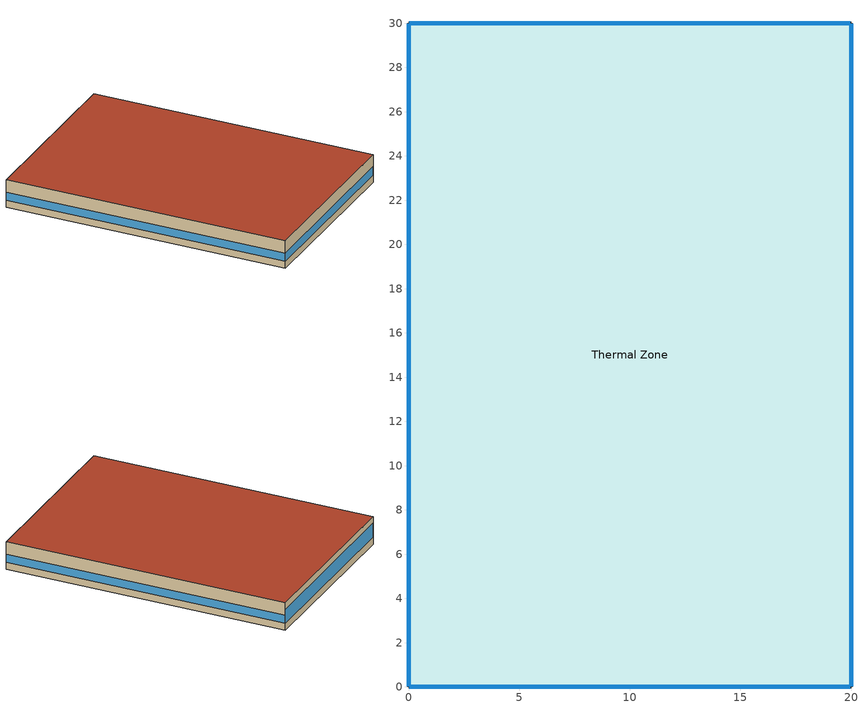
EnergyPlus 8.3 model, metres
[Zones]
Thermal Zone
 floor ground (Slab-on-Grade Construction): 20,30 20,0 0,0 0,30 z0
 wall outside (Wall Construction): 0,30 0,0 20,0 20,30 0,30 z0:3
 window (Window Construction): 0,29.97 0,0.03 / 20,0.03 20,29.97 / 0.03,0 19.97,0 z0.76:1.66; 19.97,30 0.03,30 z0.76:2.26
 roof outside (Roof Construction): 20,0 20,30 0,30 0,0 z3
[Building]
Sample Single Zone Building
[SizingPeriod:WeatherFileConditionType] Day of Week for Start Day=Monday; Use Weather File Daylight Saving Period=Yes; Use Weather File Rain and Snow Indicators=Yes
Name | Period Selection
ClgDD | SummerTypical
HtgDD | WinterTypical
[Material] Thermal Absorptance=0.9; Solar Absorptance=0.7; Visible Absorptance=0.7
Name | Roughness | Thickness | Conductivity | Density | Specific Heat
Built-Up Roof | Smooth | 0.0094488 | 0.161535 | 1121.29 | 1465.38
Gypsum Board | MediumSmooth | 0.0158496 | 0.158651 | 800.923 | 837.36
Plywood | MediumRough | 0.0192024 | 0.11544 | 544.628 | 1214.172
[MATERIAL]
Furniture: Roughness=VerySmooth; Thickness=0.1524; Conductivity=0.119974; Density=1281.48; Specific Heat=1209.176; Thermal Absorptance=0.9; Solar Absorptance=0.7; Visible Absorptance=0.7
[Material:NoMass] Roughness=MediumRough; Thermal Absorptance=0.9; Solar Absorptance=0.7; Visible Absorptance=0.7
Name | Thermal Resistance
Roof Insulation | 5.28331
Wall Insulation | 2.64165
[WindowMaterial:SimpleGlazingSystem]
Glazing: UFactor=1.70348; Solar Heat Gain Coefficient=0.4; Visible Transmittance=0.8
[Construction]
Roof Construction: Built-Up Roof, Roof Insulation, Gypsum Board
Wall Construction: Plywood, Wall Insulation, Gypsum Board
Window Construction: Glazing
[CONSTRUCTION]
Internal Mass Construction: Furniture
[Construction:FfactorGroundFloor]
Slab-on-Grade Construction: FFactor=0.934597; Area=60.387; PerimeterExposed=95.4024
[Zone]
Thermal Zone
[INTERNALMASS]
Internal Mass Thermal Zone: Construction=Internal Mass Construction; Zone=Thermal Zone; Surface Area=12
[People]
Occupants: Zone or ZoneList=Thermal Zone; Number of People Schedule=Occupancy; Number of People Calculation Method=People; Number of People=5; Fraction Radiant=0.3; Sensible Heat Fraction=autocalculate; Activity Level Schedule=ActivityLevel; Carbon Dioxide Generation Rate=3.82e-08; Enable ASHRAE 55 Comfort Warnings=No; Mean Radiant Temperature Calculation Type=ZoneAveraged
[ElectricEquipment]
Equipment: Zone or ZoneList=Thermal Zone; Schedule=Equipment; Design Level Calculation Method=Watts/Area; Watts per Zone Floor Area=2.15278; Fraction Latent=0.1; Fraction Radiant=0.2; Fraction Lost=0; EndUse Subcategory=General
[ZoneInfiltration:DesignFlowRate]
Infiltration: Zone or ZoneList=Thermal Zone; Schedule=AlwaysOn; Design Flow Rate Calculation Method=AirChanges/Hour; Air Changes per Hour=0.25; Constant Term Coefficient=0; Temperature Term Coefficient=0.244
[HVACTemplate:Thermostat]
Thermostat: Constant Heating Setpoint=22.2222; Constant Cooling Setpoint=23.8889
[HVACTemplate:Zone:IdealLoadsAirSystem]
Thermal Zone: Template Thermostat=Thermostat; System Availability Schedule=AlwaysOn; Maximum Heating Supply Air Temperature=33.3333; Minimum Cooling Supply Air Temperature=12.7778; Maximum Heating Supply Air Humidity Ratio=0.0156; Minimum Cooling Supply Air Humidity Ratio=0.0077; Heating Limit=NoLimit; Cooling Limit=NoLimit; Dehumidification Control Type=None; Cooling Sensible Heat Ratio=0.7; Dehumidification Setpoint=60; Humidification Control Type=None; Humidification Setpoint=30; Outdoor Air Method=Flow/Area; Outdoor Air Flow Rate per Person=0; Outdoor Air Flow Rate per Zone Floor Area=0.000762002; Demand Controlled Ventilation Type=None; Outdoor Air Economizer Type=NoEconomizer; Heat Recovery Type=None; Sensible Heat Recovery Effectiveness=0.7; Latent Heat Recovery Effectiveness=0.65
[Schedule:Compact]
Occupancy; Equipment: Through: 12/31, For: AllDays, Until: 7:00, 0, Until: 17:00, 1, Until 24:00, 0
[Schedule:Constant]
Name | Hourly Value
ActivityLevel | 100
AlwaysOn | 1
